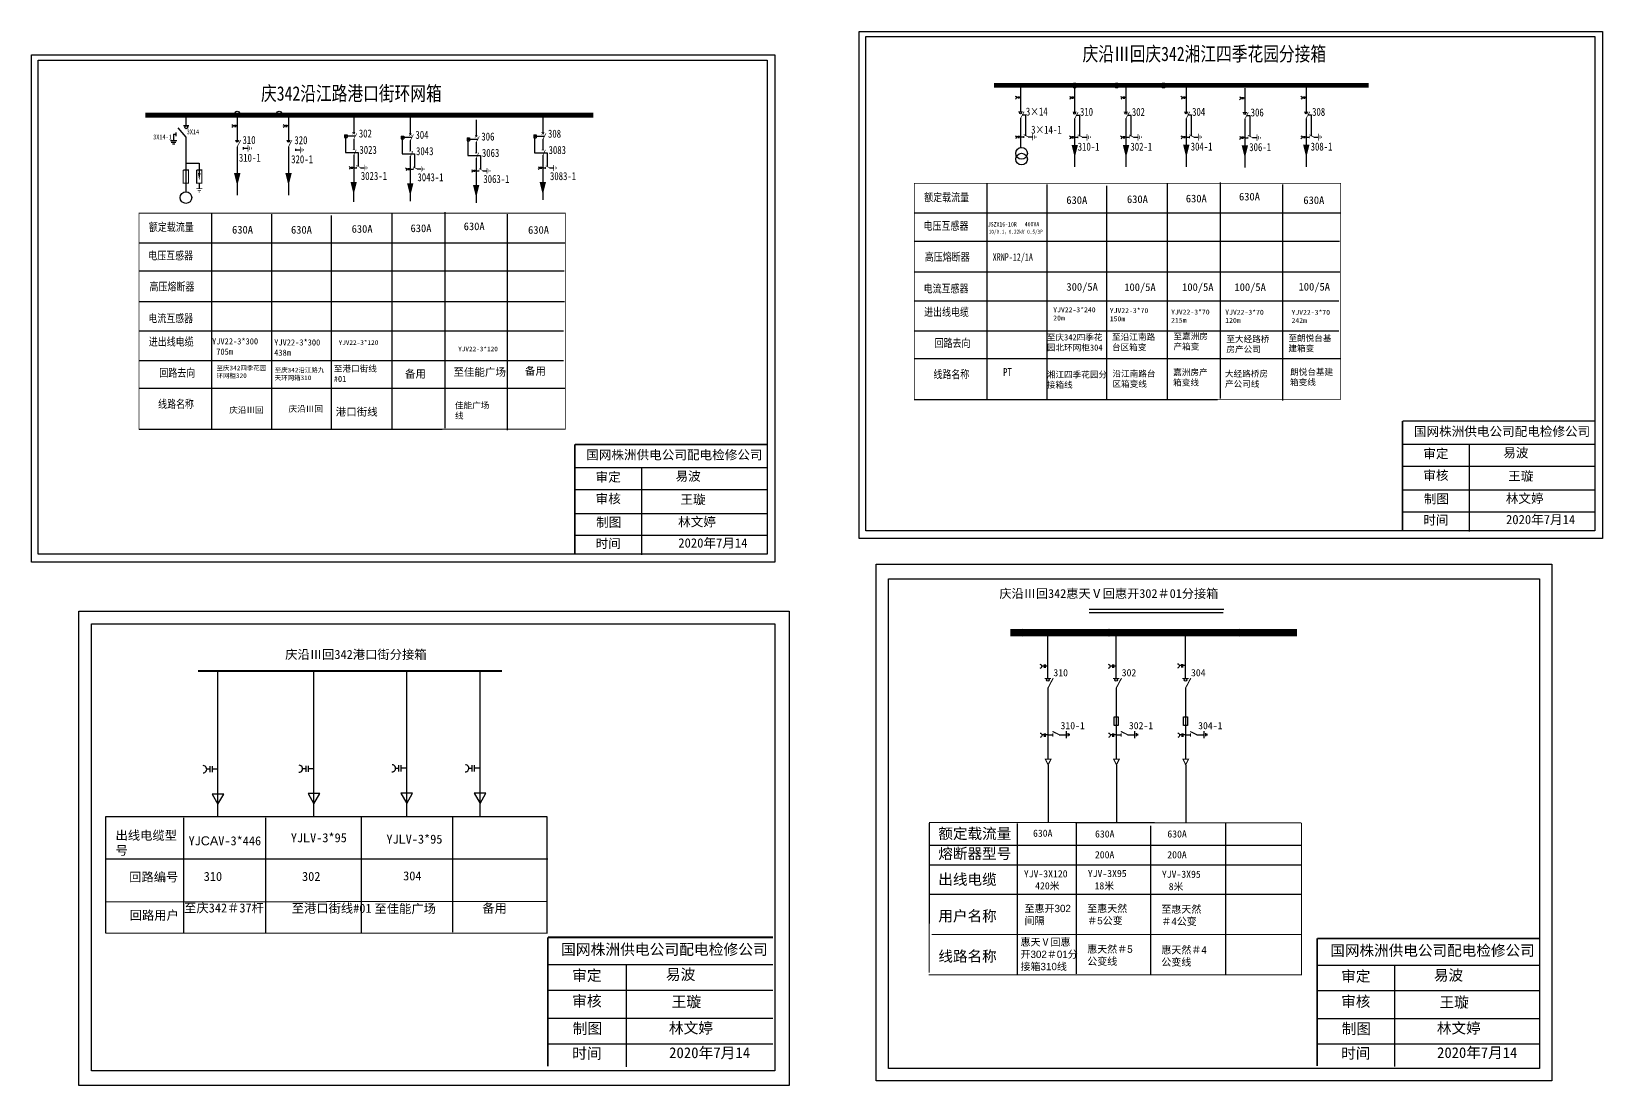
# Model space of a CAD drawing. Extents: x 215 to 997, y -470 to 59.
# Drawn here: x 486 to 997, y -283 to 59 of the extents above; entities that cross this region are included whole.
import ezdxf
from ezdxf.enums import TextEntityAlignment as Align

# ---------------------------------------------------------------- set-up
doc = ezdxf.new("R2010")
doc.units = 0
doc.header["$LTSCALE"] = 0.774411
doc.linetypes.add('HIDDEN', pattern=[0.375, 0.25, -0.125])
doc.layers.get('0').update_dxf_attribs({"linetype": 'CONTINUOUS'})
doc.layers.add('1', color=7, linetype='CONTINUOUS')
doc.layers.add('F11', color=7, linetype='CONTINUOUS')
doc.layers.add('粗实线', color=7, linetype='CONTINUOUS', lineweight=30)
doc.styles.add('HZ', font='simkai_0.ttf')
doc.styles.add('ST', font='', dxfattribs={"width": 0.8})
doc.styles.get("Standard").update_dxf_attribs({"font": '', "height": 2.5})
doc.styles.add('STYLE1', font='txt.shx', dxfattribs={"height": 2.6})
doc.styles.add('字体', font='simkai_0.ttf', dxfattribs={"height": 2.5})
doc.styles.add('宋体', font='', dxfattribs={"width": 0.65})
doc.styles.get('ST').set_extended_font_data('SimSun')
doc.styles.get('Standard').set_extended_font_data('SimSun')
doc.styles.get('宋体').set_extended_font_data('SimSun')

# ---------------------------------------------------------------- blocks, each defined once
blk = doc.blocks.new('JD')
for points in [[(-2, 0.2), (-2, -0.2), (2, 0.2), (2, -0.2)], [(1, -1.2), (1, -0.8), (-1, -1.2), (-1, -0.8)], [(-0.5, -1.8), (-0.5, -2.2), (0.5, -1.8), (0.5, -2.2)]]:
    blk.add_trace(points)
blk = doc.blocks.new('接地刀')
at = {"layer": '粗实线', "color": 0}
for p, q in [((15477, 53739), (15565, 53739)), ((15488, 53719), (15553, 53719)), ((15504, 53694), (15537, 53694)), ((15521, 53827), (15521, 53739))]:
    blk.add_line(p, q, dxfattribs=at)
at = {"layer": '粗实线', "color": 0, "linetype": 'HIDDEN'}
blk.add_line((15521, 53827), (15549, 53827), dxfattribs=at)
at = {"layer": '粗实线'}
blk.add_line((15549, 53853), (15549, 53802), dxfattribs=at)

msp = doc.modelspace()

# ---------------------------------------------------------------- linework, layer by layer
at = {"linetype": 'Continuous'}
for p, q in [((931.83, -74.95), (994.2, -74.95)), ((953.48, -74.96), (953.48, -103.29)), ((662.92, -82.55), (725.29, -82.55)), ((684.57, -82.56), (684.57, -110.89)), ((931.83, -82.05), (994.2, -82.05)), ((662.92, -89.65), (725.29, -89.65)), ((931.83, -89.8), (994.2, -89.8)), ((931.83, -96.91), (994.2, -96.91)), ((662.92, -97.4), (725.29, -97.4)), ((662.92, -104.5), (725.29, -104.5)), ((822.49, -168.17), (822.49, -170.38)), ((844.69, -168.17), (844.69, -170.38)), ((867.2, -168.17), (867.2, -170.38)), ((823.01, -168.74), (823.01, -169.76)), ((823.52, -169.03), (823.52, -169.51)), ((845.2, -168.74), (845.2, -169.76)), ((845.71, -169.03), (845.71, -169.51)), ((867.72, -168.74), (867.72, -169.76)), ((868.23, -169.03), (868.23, -169.51)), ((816.64, -179.18), (816.64, -197.79)), ((838.83, -179.18), (838.83, -197.79)), ((861.35, -179.18), (861.35, -197.79)), ((654.14, -243.85), (727.25, -243.85)), ((679.52, -243.86), (679.52, -277.07)), ((904.09, -244.12), (976.4, -244.12)), ((929.19, -244.13), (929.19, -276.98)), ((654.14, -252.17), (727.25, -252.17)), ((904.09, -252.36), (976.4, -252.36)), ((654.14, -261.26), (727.25, -261.26)), ((904.09, -261.35), (976.4, -261.35)), ((654.14, -269.59), (727.25, -269.59)), ((904.09, -269.58), (976.4, -269.58))]:
    msp.add_line(p, q, dxfattribs=at)
for p, q in [((816.48, -136.43), (816.48, -150.93)), ((838.68, -136.43), (838.68, -150.93)), ((861.19, -136.43), (861.19, -150.93)), ((816.55, -154.1), (816.55, -177.2)), ((838.74, -154.1), (838.74, -177.2)), ((861.26, -154.1), (861.26, -177.2)), ((816.55, -169.35), (818.15, -169.35)), ((820.25, -169.31), (822.43, -169.31)), ((838.74, -169.35), (840.35, -169.35)), ((842.45, -169.31), (844.63, -169.31)), ((861.26, -169.35), (862.86, -169.35)), ((864.96, -169.31), (867.14, -169.31)), ((806.58, -198.11), (806.58, -247.17)), ((825.8, -198.11), (825.8, -246.85)), ((849.95, -198.83), (849.95, -247.04)), ((874.29, -198.11), (874.29, -247.22)), ((777.87, -205.12), (898.84, -205.12)), ((778.2, -211.49), (898.84, -211.49)), ((778.2, -221.07), (898.84, -221.07))]:
    msp.add_line(p, q)
for points in [[(755.24, 59.05), (996.77, 59.05), (996.77, -105.6), (755.24, -105.6)], [(757.42, 57.36), (994.27, 57.36), (994.27, -103.06), (757.42, -103.06)], [(486.33, 51.45), (727.86, 51.45), (727.86, -113.2), (486.33, -113.2)], [(488.51, 49.76), (725.35, 49.76), (725.35, -110.66), (488.51, -110.66)], [(760.74, -113.94), (980.3, -113.94), (980.3, -281.68), (760.74, -281.68)], [(976.27, -277.65), (764.77, -277.65), (764.77, -118.64), (976.27, -118.64)], [(501.75, -129.19), (732.55, -129.19), (732.55, -283.17), (501.75, -283.17)], [(727.8, -278.42), (505.82, -278.42), (505.82, -133.26), (727.8, -133.26)], [(838.12, -163.51), (839.36, -163.51), (839.36, -166.27), (838.12, -166.27)], [(860.63, -163.51), (861.87, -163.51), (861.87, -166.27), (860.63, -166.27)]]:
    msp.add_lwpolyline(points, close=True, dxfattribs=at)
for points, const_width in [([(931.8, -67.44), (931.8, -103.17)], 0.5), ([(931.83, -67.44), (994.2, -67.44)], 0.5), ([(662.88, -75.04), (662.88, -110.77)], 0.5), ([(662.92, -75.04), (725.29, -75.04)], 0.5), ([(654.1, -235.05), (654.1, -276.93)], 0.586), ([(654.14, -235.05), (727.25, -235.05)], 0.586), ([(904.05, -235.42), (904.05, -276.85)], 0.58), ([(904.09, -235.42), (976.4, -235.42)], 0.58)]:
    msp.add_lwpolyline(points, dxfattribs=dict(at, const_width=const_width))
for points, const_width in [([(829.95, -128.56), (873.77, -128.56)], 0.348), ([(804.31, -136.14), (897.48, -136.14)], 2.32), ([(815.52, -150.98), (817.57, -150.98)], 0.348), ([(816.55, -154.19), (818.29, -150.89)], 0.348), ([(837.72, -150.98), (839.77, -150.98)], 0.348), ([(838.74, -154.19), (840.48, -150.89)], 0.348), ([(860.23, -150.98), (862.28, -150.98)], 0.348), ([(861.26, -154.19), (863, -150.89)], 0.348), ([(818.06, -168.2), (820.38, -169.35)], 0.348), ([(840.26, -168.2), (842.58, -169.35)], 0.348), ([(862.77, -168.2), (865.09, -169.35)], 0.348), ([(818.15, -168.82), (818.15, -169.89)], 0.348), ([(840.35, -168.82), (840.35, -169.89)], 0.348), ([(862.86, -168.82), (862.86, -169.89)], 0.348), ([(815.77, -177.24), (817.54, -177.24), (816.63, -179.03), (815.77, -177.24)], 0.348), ([(837.96, -177.24), (839.73, -177.24), (838.83, -179.03), (837.96, -177.24)], 0.348), ([(860.47, -177.24), (862.25, -177.24), (861.34, -179.03), (860.47, -177.24)], 0.348), ([(777.94, -197.77), (898.95, -197.88)], 0.348), ([(778.03, -246.52), (778.04, -197.88)], 0.348), ([(898.94, -197.88), (898.94, -247.34)], 0.348), ([(898.84, -234.11), (778.8, -234.11)], 0.348), ([(898.95, -247.19), (777.87, -247.19)], 0.348)]:
    msp.add_lwpolyline(points, dxfattribs=dict(const_width=const_width))
for points in [[(829.95, -129.63), (873.56, -129.63)], [(815.3, -146.98), (814.57, -146.98)], [(815.3, -146.49), (815.3, -147.55)], [(815.63, -146.49), (815.63, -147.55)], [(816.47, -146.98), (815.63, -146.98)], [(837.5, -146.98), (836.77, -146.98)], [(837.5, -146.49), (837.5, -147.55)], [(837.83, -146.49), (837.83, -147.55)], [(838.67, -146.98), (837.83, -146.98)], [(860, -146.83), (859.27, -146.83)], [(860, -146.34), (860, -147.4)], [(860.33, -146.34), (860.33, -147.4)], [(861.17, -146.83), (860.33, -146.83)], [(815.38, -169.34), (814.65, -169.34)], [(815.38, -168.85), (815.38, -169.91)], [(815.7, -168.85), (815.7, -169.91)], [(816.55, -169.34), (815.7, -169.34)], [(837.57, -169.34), (836.84, -169.34)], [(837.57, -168.85), (837.57, -169.91)], [(837.9, -168.85), (837.9, -169.91)], [(838.74, -169.34), (837.9, -169.34)], [(860.09, -169.34), (859.35, -169.34)], [(860.09, -168.85), (860.09, -169.91)], [(860.41, -168.85), (860.41, -169.91)], [(861.25, -169.34), (860.41, -169.34)]]:
    msp.add_lwpolyline(points)
for points in [[(813.95, -146.38, -0.877934), (813.97, -147.79)], [(836.14, -146.38, -0.877934), (836.17, -147.79)], [(858.64, -146.23, -0.877934), (858.67, -147.64)], [(814.02, -168.74, -0.877934), (814.05, -170.15)], [(836.22, -168.74, -0.877934), (836.25, -170.15)], [(858.73, -168.74, -0.877934), (858.76, -170.15)]]:
    msp.add_lwpolyline(points, format="xyb")
for centre, radius in [((808.37, -136.16), 1.15), ((836.33, -136.16), 1.15), ((836.44, -136.16), 1.15), ((878.69, -136.16), 1.15), ((816.55, -151.47), 0.446), ((838.74, -151.47), 0.446), ((861.26, -151.47), 0.446)]:
    msp.add_circle(centre, radius)
at = {"layer": '1', "color": 0}
for p, q in [((807.67, 40.81), (807.67, 32.98)), ((825.25, 40.73), (825.25, 32.9)), ((841.9, 40.73), (841.9, 32.9)), ((861.49, 40.78), (861.49, 32.94)), ((880.51, 40.59), (880.51, 32.76)), ((900.46, 40.78), (900.46, 32.94)), ((553.16, 31.59), (553.16, 23.75)), ((569.81, 31.59), (569.81, 23.75)), ((591.02, 31.38), (591.02, 25.98)), ((609.41, 30.96), (609.41, 25.55)), ((652.47, 31.33), (652.47, 25.92)), ((807.67, 30.85), (807.67, 21.35)), ((825.25, 30.77), (825.25, 21.27)), ((841.9, 30.77), (841.9, 21.27)), ((861.49, 30.81), (861.49, 21.31)), ((880.51, 30.63), (880.51, 21.13)), ((900.46, 30.81), (900.46, 21.31)), ((630.82, 30.39), (630.82, 24.98)), ((536.5, 24.68), (536.5, 6.91)), ((553.16, 21.62), (553.16, 12.12)), ((555.21, 21.14), (556.68, 21.14)), ((569.81, 21.62), (569.81, 12.12)), ((572.19, 20.65), (573.66, 20.65)), ((588.07, 25.5), (588.07, 24.58)), ((588.07, 25.5), (588.9, 25.5)), ((588.07, 24.58), (588.9, 24.58)), ((591.44, 25.02), (588.33, 25.02)), ((588.33, 25.02), (588.33, 19.74)), ((588.9, 25.5), (588.9, 24.58)), ((591.02, 24.09), (591.02, 20.66)), ((606.46, 25.07), (606.46, 24.15)), ((606.46, 25.07), (607.29, 25.07)), ((606.46, 24.15), (607.29, 24.15)), ((609.83, 24.59), (606.73, 24.59)), ((606.73, 24.59), (606.73, 19.32)), ((607.29, 25.07), (607.29, 24.15)), ((609.41, 23.66), (609.41, 20.24)), ((627.87, 24.5), (627.87, 23.58)), ((627.87, 24.5), (628.7, 24.5)), ((627.87, 23.58), (628.7, 23.58)), ((631.23, 24.02), (628.13, 24.02)), ((628.13, 24.02), (628.13, 18.75)), ((628.7, 24.5), (628.7, 23.58)), ((630.82, 23.1), (630.82, 19.67)), ((649.52, 25.44), (649.52, 24.52)), ((649.52, 25.44), (650.35, 25.44)), ((649.52, 24.52), (650.35, 24.52)), ((652.89, 24.96), (649.79, 24.96)), ((649.79, 24.96), (649.79, 19.68)), ((650.35, 25.44), (650.35, 24.52)), ((652.47, 24.03), (652.47, 20.61)), ((807.67, 24.78), (808.75, 24.78)), ((810.16, 24.81), (811.63, 24.81)), ((825.25, 24.69), (826.33, 24.69)), ((827.74, 24.72), (829.21, 24.72)), ((841.9, 24.69), (842.98, 24.69)), ((844.39, 24.72), (845.86, 24.72)), ((861.49, 24.74), (862.57, 24.74)), ((863.98, 24.77), (865.45, 24.77)), ((880.51, 24.56), (881.59, 24.56)), ((883, 24.59), (884.47, 24.59)), ((900.46, 24.74), (901.54, 24.74)), ((902.95, 24.77), (904.42, 24.77)), ((536.48, 16.24), (540.85, 16.24)), ((540.85, 16.24), (540.85, 13.05)), ((588.33, 19.74), (592.43, 19.74)), ((591.02, 18.95), (591.02, 8.83)), ((592.43, 19.74), (592.43, 15.39)), ((606.73, 19.32), (610.82, 19.32)), ((609.41, 18.52), (609.41, 8.41)), ((610.82, 19.32), (610.82, 14.96)), ((628.13, 18.75), (632.22, 18.75)), ((630.82, 17.96), (630.82, 7.84)), ((632.22, 18.75), (632.22, 14.4)), ((649.79, 19.68), (653.88, 19.68)), ((652.47, 18.89), (652.47, 8.78)), ((653.88, 19.68), (653.88, 15.33)), ((825.25, 19.73), (825.25, 15.04)), ((841.91, 19.73), (841.91, 15.04)), ((861.49, 19.78), (861.49, 15.08)), ((880.52, 19.6), (880.52, 14.9)), ((900.47, 19.78), (900.47, 15.08)), ((553.17, 10.59), (553.17, 5.89)), ((569.82, 10.59), (569.82, 5.89)), ((591.02, 14.8), (591.98, 14.8)), ((593.23, 14.82), (594.53, 14.82)), ((609.41, 14.37), (610.37, 14.37)), ((611.62, 14.4), (612.92, 14.4)), ((630.82, 13.8), (631.77, 13.8)), ((633.02, 13.83), (634.33, 13.83)), ((652.47, 14.74), (653.43, 14.74)), ((654.68, 14.77), (655.98, 14.77)), ((540.85, 9.69), (540.85, 8.04)), ((590.97, 6.83), (590.97, 3.75)), ((609.42, 7.05), (609.42, 3.97)), ((630.82, 6.48), (630.82, 3.4)), ((652.48, 7.42), (652.48, 4.34)), ((796.74, 9.7), (796.74, -60.25)), ((816.17, 9.38), (816.17, -60.65)), ((835.64, 8.92), (835.64, -60.43)), ((855.34, 9.68), (855.34, -60.43)), ((872.53, 9.98), (872.53, -60.14)), ((892.81, 9.33), (892.81, -60.79)), ((544.86, 0.05), (544.86, -69.9)), ((603.45, 0.04), (603.45, -70.08)), ((620.65, 0.33), (620.65, -69.79)), ((773.16, 0.12), (911.74, 0.12)), ((564.29, -0.27), (564.29, -70.3)), ((583.75, -0.72), (583.75, -70.08)), ((640.92, -0.32), (640.92, -70.43)), ((521.28, -9.53), (659.85, -9.53)), ((773.16, -9.02), (911.28, -9.02)), ((521.28, -18.67), (659.4, -18.67)), ((773.16, -18.97), (911.45, -18.97)), ((521.28, -28.62), (659.56, -28.62)), ((773.16, -28.46), (911.12, -28.46)), ((521.28, -38.11), (659.23, -38.11)), ((773.16, -38.12), (911.12, -38.12)), ((521.28, -47.77), (659.23, -47.77)), ((773.16, -47.12), (911.67, -47.12)), ((521.28, -56.76), (659.78, -56.76)), ((773.16, -60.43), (871.69, -60.43)), ((521.28, -70.08), (619.8, -70.08))]:
    msp.add_line(p, q, dxfattribs=at)
for points, const_width in [([(799.09, 41.53), (920.74, 41.53)], 1.56), ([(523.33, 31.88), (668.86, 31.88)], 1.56), ([(806.98, 32.95), (808.36, 32.95)], 0.234), ([(807.67, 30.79), (808.84, 33.01)], 0.234), ([(824.56, 32.87), (825.94, 32.87)], 0.234), ([(825.25, 30.71), (826.42, 32.93)], 0.234), ([(841.21, 32.87), (842.59, 32.87)], 0.234), ([(841.9, 30.71), (843.07, 32.93)], 0.234), ([(860.8, 32.91), (862.18, 32.91)], 0.234), ([(861.49, 30.75), (862.66, 32.97)], 0.234), ([(879.82, 32.73), (881.2, 32.73)], 0.234), ([(880.51, 30.57), (881.68, 32.79)], 0.234), ([(899.77, 32.91), (901.15, 32.91)], 0.234), ([(900.46, 30.75), (901.63, 32.97)], 0.234), ([(590.63, 25.67), (591.47, 26.3)], 0.207), ([(590.63, 26.36), (591.45, 25.68)], 0.207), ([(591.02, 24.04), (592.06, 26)], 0.207), ([(609.02, 25.24), (609.86, 25.87)], 0.207), ([(609.03, 25.93), (609.84, 25.26)], 0.207), ([(609.41, 23.61), (610.45, 25.58)], 0.207), ([(652.08, 25.61), (652.92, 26.24)], 0.207), ([(652.09, 26.3), (652.9, 25.63)], 0.207), ([(652.47, 23.98), (653.51, 25.95)], 0.207), ([(808.69, 25.55), (810.25, 24.78)], 0.234), ([(826.27, 25.47), (827.83, 24.69)], 0.234), ([(842.92, 25.47), (844.48, 24.69)], 0.234), ([(862.51, 25.52), (864.07, 24.74)], 0.234), ([(901.48, 25.52), (903.04, 24.74)], 0.234), ([(552.47, 23.72), (553.85, 23.72)], 0.234), ([(553.16, 21.56), (554.33, 23.78)], 0.234), ([(569.12, 23.72), (570.5, 23.72)], 0.234), ([(569.81, 21.56), (570.98, 23.78)], 0.234), ([(590.65, 20.61), (591.42, 20.61)], 0.207), ([(590.98, 18.7), (591.85, 20.65)], 0.207), ([(630.42, 24.67), (631.27, 25.31)], 0.207), ([(630.43, 25.37), (631.24, 24.69)], 0.207), ([(630.82, 23.04), (631.85, 25.01)], 0.207), ([(652.1, 20.55), (652.87, 20.55)], 0.207), ([(652.43, 18.64), (653.3, 20.6)], 0.207), ([(808.75, 25.13), (808.75, 24.42)], 0.234), ([(826.33, 25.05), (826.33, 24.33)], 0.234), ([(842.98, 25.05), (842.98, 24.33)], 0.234), ([(862.57, 25.1), (862.57, 24.38)], 0.234), ([(881.53, 25.33), (883.09, 24.56)], 0.234), ([(881.59, 24.92), (881.59, 24.2)], 0.234), ([(901.54, 25.1), (901.54, 24.38)], 0.234), ([(591.92, 15.49), (593.31, 14.8)], 0.207), ([(609.04, 20.18), (609.81, 20.18)], 0.207), ([(609.37, 18.27), (610.24, 20.23)], 0.207), ([(630.45, 19.62), (631.21, 19.62)], 0.207), ([(630.78, 17.7), (631.65, 19.66)], 0.207), ([(653.38, 15.43), (654.76, 14.74)], 0.207), ([(535.63, 14.06), (535.63, 9.8), (537.33, 9.8), (537.33, 14.06), (535.68, 14.06)], 0.36), ([(540, 14.06), (540, 9.8), (541.7, 9.8), (541.7, 14.06), (540.05, 14.06)], 0.36), ([(591.98, 15.11), (591.98, 14.48)], 0.207), ([(610.32, 15.06), (611.7, 14.37)], 0.207), ([(610.37, 14.69), (610.37, 14.05)], 0.207), ([(631.72, 14.49), (633.1, 13.8)], 0.207), ([(631.77, 14.12), (631.77, 13.48)], 0.207), ([(653.43, 15.06), (653.43, 14.42)], 0.207), ([(590.51, 8.77), (591.57, 8.77), (591.03, 7.7), (590.52, 8.79)], 0.207), ([(608.9, 8.35), (609.96, 8.35), (609.42, 7.28), (608.92, 8.36)], 0.207), ([(630.31, 7.78), (631.36, 7.78), (630.82, 6.71), (630.32, 7.8)], 0.207), ([(651.96, 8.71), (653.02, 8.71), (652.48, 7.64), (651.98, 8.73)], 0.207), ([(906.73, -60.43), (773.16, -60.43), (773.16, 9.7), (906.14, 9.7)], 0.234), ([(905.93, 9.7), (911.69, 9.7), (911.69, -60.43), (906.58, -60.43)], 0.234), ([(654.84, -70.08), (521.28, -70.08), (521.28, 0.05), (654.25, 0.05)], 0.234), ([(654.04, 0.05), (659.8, 0.05), (659.8, -70.08), (654.7, -70.08)], 0.234)]:
    msp.add_lwpolyline(points, dxfattribs=dict(at, const_width=const_width))
for points, format in [([(805.97, 38.04, -0.877934), (805.99, 37.09)], "xyb"), ([(823.55, 37.96, -0.877934), (823.56, 37.01)], "xyb"), ([(840.2, 37.96, -0.877934), (840.22, 37.01)], "xyb"), ([(859.79, 38, -0.877934), (859.81, 37.05)], "xyb"), ([(878.81, 37.82, -0.877934), (878.83, 36.87)], "xyb"), ([(898.76, 38, -0.877934), (898.78, 37.05)], "xyb"), ([(551.46, 28.81, -0.877934), (551.48, 27.86)], "xyb"), ([(568.11, 28.81, -0.877934), (568.13, 27.86)], "xyb"), ([(805.97, 25.19, -0.877934), (805.99, 24.24)], "xyb"), ([(823.55, 25.11, -0.877934), (823.56, 24.16)], "xyb"), ([(825.29, 22.19, 2.08, 0, 0), (825.29, 18.07, 0, 0, 0)], "xyseb"), ([(840.2, 25.11, -0.877934), (840.22, 24.16)], "xyb"), ([(841.95, 22.19, 2.08, 0, 0), (841.95, 18.07, 0, 0, 0)], "xyseb"), ([(859.79, 25.15, -0.877934), (859.81, 24.2)], "xyb"), ([(861.53, 22.24, 2.08, 0, 0), (861.53, 18.11, 0, 0, 0)], "xyseb"), ([(878.81, 24.97, -0.877934), (878.83, 24.02)], "xyb"), ([(880.56, 22.05, 2.08, 0, 0), (880.56, 17.93, 0, 0, 0)], "xyseb"), ([(898.76, 25.15, -0.877934), (898.78, 24.2)], "xyb"), ([(900.51, 22.24, 2.08, 0, 0), (900.51, 18.11, 0, 0, 0)], "xyseb"), ([(540.85, 13.1, 0.84, 0, 0), (540.85, 10.7, 0, 0, 0)], "xyseb"), ([(553.2, 13.05, 2.08, 0, 0), (553.2, 8.92, 0, 0, 0)], "xyseb"), ([(569.86, 13.05, 2.08, 0, 0), (569.86, 8.92, 0, 0, 0)], "xyseb"), ([(589.51, 15.16, -0.877934), (589.53, 14.32)], "xyb"), ([(591.02, 10.21, 2.08, 0, 0), (591.02, 6.08, 0, 0, 0)], "xyseb"), ([(607.91, 14.74, -0.877934), (607.92, 13.9)], "xyb"), ([(609.41, 9.78, 2.08, 0, 0), (609.41, 5.65, 0, 0, 0)], "xyseb"), ([(629.31, 14.17, -0.877934), (629.33, 13.33)], "xyb"), ([(630.82, 9.21, 2.08, 0, 0), (630.82, 5.09, 0, 0, 0)], "xyseb"), ([(650.97, 15.1, -0.877934), (650.98, 14.26)], "xyb"), ([(652.47, 10.15, 2.08, 0, 0), (652.47, 6.02, 0, 0, 0)], "xyseb")]:
    msp.add_lwpolyline(points, format=format, dxfattribs=at)
for points in [[(806.88, 37.64), (806.39, 37.64)], [(806.88, 37.96), (806.88, 37.25)], [(807.1, 37.96), (807.1, 37.25)], [(807.67, 37.64), (807.1, 37.64)], [(824.46, 37.55), (823.97, 37.55)], [(824.46, 37.88), (824.46, 37.17)], [(824.68, 37.88), (824.68, 37.17)], [(825.24, 37.55), (824.68, 37.55)], [(841.11, 37.55), (840.62, 37.55)], [(841.11, 37.88), (841.11, 37.17)], [(841.33, 37.88), (841.33, 37.17)], [(841.9, 37.55), (841.33, 37.55)], [(860.7, 37.6), (860.21, 37.6)], [(860.7, 37.93), (860.7, 37.22)], [(860.92, 37.93), (860.92, 37.22)], [(861.48, 37.6), (860.92, 37.6)], [(879.73, 37.42), (879.23, 37.42)], [(879.73, 37.74), (879.73, 37.03)], [(879.94, 37.74), (879.94, 37.03)], [(880.51, 37.42), (879.94, 37.42)], [(899.67, 37.6), (899.18, 37.6)], [(899.67, 37.93), (899.67, 37.22)], [(899.89, 37.93), (899.89, 37.22)], [(900.46, 37.6), (899.89, 37.6)], [(809.41, 25.12), (809.41, 31.87), (808.24, 31.87)], [(826.98, 25.04), (826.98, 31.79), (825.82, 31.79)], [(843.64, 25.04), (843.64, 31.79), (842.47, 31.79)], [(863.23, 25.09), (863.23, 31.84), (862.06, 31.84)], [(882.25, 24.9), (882.25, 31.65), (881.08, 31.65)], [(902.2, 25.09), (902.2, 31.84), (901.03, 31.84)], [(552.37, 28.41), (551.88, 28.41)], [(552.37, 28.74), (552.37, 28.02)], [(552.59, 28.74), (552.59, 28.02)], [(553.16, 28.41), (552.59, 28.41)], [(569.03, 28.41), (568.53, 28.41)], [(569.03, 28.74), (569.03, 28.02)], [(569.25, 28.74), (569.25, 28.02)], [(569.81, 28.41), (569.25, 28.41)], [(555.16, 21.46), (555.16, 20.75)], [(572.14, 20.97), (572.14, 20.26)], [(806.88, 24.79), (806.39, 24.79)], [(806.88, 25.12), (806.88, 24.4)], [(807.1, 25.12), (807.1, 24.4)], [(807.67, 24.79), (807.1, 24.79)], [(824.46, 24.71), (823.97, 24.71)], [(824.46, 25.03), (824.46, 24.32)], [(824.68, 25.03), (824.68, 24.32)], [(825.24, 24.71), (824.68, 24.71)], [(841.11, 24.71), (840.62, 24.71)], [(841.11, 25.03), (841.11, 24.32)], [(841.33, 25.03), (841.33, 24.32)], [(841.9, 24.71), (841.33, 24.71)], [(860.7, 24.75), (860.21, 24.75)], [(860.7, 25.08), (860.7, 24.37)], [(860.92, 25.08), (860.92, 24.37)], [(861.48, 24.75), (860.92, 24.75)], [(879.73, 24.57), (879.23, 24.57)], [(879.73, 24.9), (879.73, 24.18)], [(879.94, 24.9), (879.94, 24.18)], [(880.51, 24.57), (879.94, 24.57)], [(899.67, 24.75), (899.18, 24.75)], [(899.67, 25.08), (899.67, 24.37)], [(899.89, 25.08), (899.89, 24.37)], [(900.46, 24.75), (899.89, 24.75)], [(590.32, 14.81), (589.89, 14.81)], [(590.32, 15.1), (590.32, 14.47)], [(590.52, 15.1), (590.52, 14.47)], [(591.02, 14.81), (590.52, 14.81)], [(608.72, 14.38), (608.28, 14.38)], [(608.72, 14.67), (608.72, 14.04)], [(608.91, 14.67), (608.91, 14.04)], [(609.41, 14.38), (608.91, 14.38)], [(630.12, 13.81), (629.68, 13.81)], [(630.12, 14.1), (630.12, 13.47)], [(630.31, 14.1), (630.31, 13.47)], [(630.82, 13.81), (630.31, 13.81)], [(651.77, 14.75), (651.34, 14.75)], [(651.77, 15.04), (651.77, 14.41)], [(651.97, 15.04), (651.97, 14.41)], [(652.47, 14.75), (651.97, 14.75)]]:
    msp.add_lwpolyline(points, dxfattribs=at)
for centre, radius in [((825.28, 41.51), 0.777), ((838.89, 41.51), 0.777), ((854.13, 41.51), 0.777), ((553.19, 32.36), 0.777), ((566.81, 32.36), 0.777), ((807.67, 32.62), 0.3), ((825.25, 32.54), 0.3), ((841.9, 32.54), 0.3), ((861.49, 32.58), 0.3), ((880.51, 32.4), 0.3), ((900.46, 32.58), 0.3), ((553.16, 23.39), 0.3), ((569.81, 23.39), 0.3), ((808.01, 19.47), 1.89), ((808.01, 17.59), 1.89), ((536.53, 5.1), 1.89)]:
    msp.add_circle(centre, radius, dxfattribs=at)
at = {"layer": 'F11', "lineweight": 40}
msp.add_line((540.46, -148.5), (639.16, -148.5), dxfattribs=at)
at = {"layer": 'F11', "lineweight": -3}
for p, q in [((546.92, -195.97), (546.92, -148.55)), ((578.09, -195.83), (578.09, -148.41)), ((608.27, -195.69), (608.27, -148.27)), ((632.07, -195.69), (632.07, -148.27)), ((544.36, -180.51), (543.29, -180.51)), ((544.37, -181.48), (544.37, -179.48)), ((545.15, -181.48), (545.15, -179.48)), ((546.91, -180.45), (545.15, -180.45)), ((575.53, -180.36), (574.46, -180.36)), ((575.54, -181.34), (575.54, -179.34)), ((576.32, -181.34), (576.32, -179.34)), ((578.08, -180.3), (576.32, -180.31)), ((605.71, -180.22), (604.64, -180.22)), ((605.72, -181.2), (605.72, -179.2)), ((606.5, -181.2), (606.5, -179.2)), ((608.26, -180.16), (606.5, -180.17)), ((629.51, -180.22), (628.44, -180.22)), ((629.52, -181.2), (629.52, -179.2)), ((630.3, -181.2), (630.3, -179.2)), ((632.06, -180.16), (630.3, -180.17)), ((510.37, -195.91), (510.37, -233.63)), ((653.9, -195.94), (510.39, -195.94)), ((535.73, -196.24), (535.73, -233.77)), ((562.39, -196.24), (562.39, -233.77)), ((593.49, -196.04), (593.49, -233.57)), ((623.17, -195.88), (623.17, -233.41)), ((653.9, -233.67), (653.9, -195.94)), ((510.69, -209.55), (654.07, -209.55)), ((510.49, -223.48), (653.87, -223.28)), ((510.37, -233.63), (653.9, -233.67))]:
    msp.add_line(p, q, dxfattribs=at)
for points in [[(545.03, -188.54), (546.93, -191.85), (548.84, -188.55)], [(576.2, -188.4), (578.1, -191.71), (580.01, -188.41)], [(606.37, -188.26), (608.27, -191.56), (610.18, -188.27)], [(630.18, -188.26), (632.08, -191.56), (633.99, -188.27)]]:
    msp.add_lwpolyline(points, close=True, dxfattribs=at)
for centre in [(542.12, -180.47), (573.29, -180.32), (603.47, -180.18), (627.27, -180.18)]:
    msp.add_arc(centre, 1.16, 267.8928, 87.9602, dxfattribs=at)
at = {"layer": '粗实线', "color": 0}
for p, q in [((536.62, 28.46), (536.62, 31.52)), ((536.62, 24.72), (533.97, 27.74)), ((535.78, 28.46), (537.45, 28.46))]:
    msp.add_line(p, q, dxfattribs=at)
msp.add_circle((536.62, 27.96), 0.501, dxfattribs=at)

# ---------------------------------------------------------------- block references
at = {"layer": '1', "color": 0, "rotation": 90}
for p, xscale, yscale, zscale in [((811.65, 24.76), 0.5459999999031879, 0.5459999999031879, 0.546), ((829.23, 24.68), 0.5459999999031879, 0.5459999999031879, 0.546), ((845.88, 24.68), 0.5459999999031879, 0.5459999999031879, 0.546), ((865.47, 24.73), 0.5459999999031879, 0.5459999999031879, 0.546), ((884.49, 24.54), 0.5459999999031879, 0.5459999999031879, 0.546), ((904.44, 24.73), 0.5459999999031879, 0.5459999999031879, 0.546), ((556.7, 21.1), 0.5459999999031879, 0.5459999999031879, 0.546), ((573.68, 20.6), 0.5459999999031879, 0.5459999999031879, 0.546), ((594.55, 14.78), 0.4838399997354372, 0.4838399997354372, 0.48384), ((612.94, 14.36), 0.4838399997354372, 0.4838399997354372, 0.48384), ((656, 14.73), 0.4838399997354372, 0.4838399997354372, 0.48384), ((634.35, 13.79), 0.4838399997354372, 0.4838399997354372, 0.48384)]:
    msp.add_blockref('JD', p, dxfattribs=dict(at, xscale=xscale, yscale=yscale, zscale=zscale))
at = {"layer": '1', "color": 0, "xscale": 0.5040000006556511, "yscale": 0.5039999997243285, "zscale": 0.504}
msp.add_blockref('JD', (540.88, 7.97), dxfattribs=at)
at = {"layer": '粗实线', "color": 0, "xscale": 0.02357643924489139, "yscale": 0.0235764392450406, "zscale": 0.02357643924490561}
msp.add_blockref('接地刀', (166.6, -1243.37), dxfattribs=at)

# ---------------------------------------------------------------- texts
at = {"color": 0, "style": '宋体', "width": 0.8}
for s, height, p in [('3X14-1', 1.548, (528.91, 24.02)), ('3X14', 1.548, (538.81, 25.68)), ('XRNP-12/1A', 2.4, (805.16, -15.39))]:
    msp.add_text(s, height=height, dxfattribs=at).set_placement(p, align=Align.CENTER)
for s, height, p in [('庆沿Ⅲ回342惠天Ⅴ回惠开302＃01分接箱', 2.8986, (800.81, -124.88)), ('庆沿Ⅲ回342港口街分接箱', 2.9305, (568.77, -144.67)), ('310', 2.319, (818.35, -150.29)), ('302', 2.319, (840.55, -150.29)), ('304', 2.319, (863.06, -150.29)), ('310-1', 2.319, (820.67, -167.48)), ('302-1', 2.319, (842.87, -167.48)), ('304-1', 2.319, (865.38, -167.48)), ('630A', 2.319, (811.73, -202.41)), ('630A', 2.319, (831.88, -202.64)), ('630A', 2.319, (855.38, -202.64)), ('200A', 2.319, (831.84, -209.4)), ('200A', 2.319, (855.35, -209.4)), ('YJV-3X120', 2.319, (808.76, -215.58)), ('YJV-3X95', 2.319, (829.53, -215.48)), ('YJV-3X95', 2.319, (853.6, -215.72)), ('420米', 2.319, (812.43, -219.48)), ('18米', 2.319, (831.73, -219.48)), ('8米', 2.319, (855.81, -219.72))]:
    msp.add_text(s, height=height).set_placement(p)
at = {"style": 'HZ'}
for s, p in [('额定载流量', (780.96, -203.1)), ('熔断器型号', (780.96, -209.6)), ('出线电缆', (780.96, -217.98)), ('用户名称', (780.96, -229.86)), ('线路名称', (780.96, -242.92))]:
    msp.add_text(s, height=3.478, dxfattribs=at).set_placement(p)
at = {"color": 0, "linetype": 'Continuous', "attachment_point": 1, "style": '字体'}
for s, insert, char_height, width in [('\\A1;630A', (822.55, 5.55), 2.5, 16.2232), ('\\A1;630A', (842.25, 5.83), 2.5, 16.2232), ('\\A1;630A', (861.38, 6.05), 2.5, 16.2232), ('\\A1;630A', (878.65, 6.68), 2.5, 16.2232), ('\\A1;630A', (899.56, 5.51), 2.5, 16.2232), ('\\A1;630A', (551.51, -4.07), 2.5, 16.2232), ('\\A1;630A', (570.66, -4.1), 2.5, 16.2232), ('\\A1;630A', (590.36, -3.81), 2.5, 16.2232), ('\\A1;630A', (609.49, -3.6), 2.5, 16.2232), ('\\A1;630A', (626.77, -2.96), 2.5, 16.2232), ('\\A1;630A', (647.68, -4.14), 2.5, 16.2232), ('\\A1;300/5A', (822.59, -22.63), 2.5, 16.2232), ('\\A1;100/5A', (841.38, -22.72), 2.5, 16.2232), ('\\A1;100/5A', (860.17, -22.71), 2.5, 16.2232), ('\\A1;100/5A', (877.17, -22.71), 2.5, 16.2232), ('\\A1;100/5A', (898, -22.58), 2.5, 16.2232), ('YJV22-3*240\\P20m', (818.3, -30.52), 1.6, 10.9061), ('YJV22-3*70\\P150m', (836.67, -30.78), 1.6, 10.9061), ('YJV22-3*70\\P215m', (856.6, -31.24), 1.6, 10.9061), ('YJV22-3*70\\P120m', (874.18, -31.31), 1.6, 10.9061), ('YJV22-3*70\\P242m', (895.71, -31.34), 1.6, 10.9061), ('YJV22-3*300\\P 705m', (545.02, -40.56), 2, 13.6326), ('YJV22-3*300\\P438m\\P ', (565.2, -40.91), 2, 13.6326), ('{\\fSimSun|b0|i0|c134|p2;至庆342四季花园北环网柜304}', (816.23, -39.25), 2, 18.6079), ('{\\fSimSun|b0|i0|c134|p2;至沿江南路台区箱变}', (837.39, -39.14), 2, 16.1738), ('{\\fSimSun|b0|i0|c134|p2;至嘉洲房产箱变}', (857.36, -38.93), 2, 13.2834), ('{\\fSimSun|b0|i0|c134|p2;至大经路桥房产公司}', (874.54, -39.83), 2, 15.3296), ('{\\fSimSun|b0|i0|c134|p2;至朗悦台基建箱变}', (894.7, -39.53), 2, 15.3296), ('{\\H0.75x;YJV22-3*120}\\P\\P ', (586.13, -41.2), 2, 13.6326), ('{\\H0.75x;YJV22-3*120}\\P\\P ', (624.97, -43.28), 2, 13.6326), ('{\\fSimSun|b0|i0|c134|p2;至庆}342{\\fSimSun|b0|i0|c134|p2;四季花园}\\P{\\fSimSun|b0|i0|c134|p2;环网柜}320', (546.48, -49.46), 1.5, 22.1068), ('{\\fSimSun|b0|i0|c134|p2;至\\C256;庆\\fKaiTi_GB2312|b0|i0|c134|p49;342\\fSimSun|b0|i0|c134|p2;沿江路九天环网箱310}', (565.36, -50.14), 1.5, 15.7547), ('{\\fSimSun|b0|i0|c134|p2;至港口街线\\P#01}', (584.56, -49.42), 2, 22.1068), ('{\\fSimSun|b0|i0|c134|p2;沿江南路台区箱变线}', (837.54, -51.05), 2, 16.1738), ('{\\fSimSun|b0|i0|c134|p2;嘉洲房产箱变线}', (857.27, -50.6), 2, 13.2834), ('{\\fSimSun|b0|i0|c134|p2;大经路桥房产公司线}', (874.09, -51.06), 2, 15.3296), ('{\\fSimSun|b0|i0|c134|p2;朗悦台基建箱变线}', (895.24, -50.5), 2, 15.3296), ('{\\fSimSun|b0|i0|c134|p2;湘江四季花园分接箱线}', (816.2, -51.35), 2, 22.1068), ('庆沿Ⅲ回', (550.59, -62.85), 2, 22.1068), ('庆沿Ⅲ回', (569.85, -62.48), 2, 22.1068)]:
    msp.add_mtext(s, dxfattribs=dict(at, insert=insert, char_height=char_height, width=width))
at = {"char_height": 2.5, "width": 23.8121, "attachment_point": 1, "style": '字体'}
for s, insert in [('{\\fSimSun|b0|i0|c134|p2;备用}', (607.7, -50.87)), ('{\\fSimSun|b0|i0|c134|p2;至佳能广场}', (623.44, -50.3)), ('{\\fSimSun|b0|i0|c134|p2;备用}', (646.66, -49.97))]:
    msp.add_mtext(s, dxfattribs=dict(at, insert=insert))
at = {"color": 0, "width": 21.5534, "attachment_point": 1}
for s, insert, char_height in [('{\\C256;佳能广场\\P}线', (623.91, -61.36), 2), ('港口街线', (585.18, -63.2), 2.5)]:
    msp.add_mtext(s, dxfattribs=dict(at, insert=insert, char_height=char_height))
at = {"linetype": 'Continuous', "attachment_point": 1}
for s, insert, char_height, width, style in [('国网株洲供电公司配电检修公司', (935.47, -69.3), 3, 82.0179, '字体'), ('国网株洲供电公司配电检修公司', (666.56, -76.9), 3, 82.0179, '字体'), ('审定', (938.53, -76.51), 3, 23.4615, '字体'), ('{\\fSimSun|b0|i0|c134|p2;易波}', (964.5, -76.23), 3, 23.4615, '字体'), ('审定', (669.62, -84.11), 3, 23.4615, '字体'), ('{\\fSimSun|b0|i0|c134|p2;易波}', (695.59, -83.83), 3, 23.4615, '字体'), ('审核', (938.53, -83.57), 3, 23.4615, '字体'), ('{\\fSimSun|b0|i0|c134|p2;王璇}', (966.11, -83.78), 3, 33.0539, '字体'), ('审核', (669.62, -91.17), 3, 23.4615, '字体'), ('{\\fSimSun|b0|i0|c134|p2;王璇}', (697.19, -91.38), 3, 33.0539, '字体'), ('制图', (938.69, -91.19), 3, 23.4615, '字体'), ('{\\fSimSun|b0|i0|c134|p2;林文婷}', (965.34, -91.06), 3, 23.4615, '字体'), ('制图', (669.78, -98.79), 3, 23.4615, '字体'), ('{\\fSimSun|b0|i0|c134|p2;林文婷}', (696.42, -98.66), 3, 23.4615, '字体'), ('时间', (938.53, -98.08), 3, 23.4615, '字体'), ('2020{\\fSimSun|b0|i0|c134|p2;年}7{\\fSimSun|b0|i0|c134|p2;月14}', (965.41, -97.91), 3, 23.4615, '字体'), ('时间', (669.62, -105.67), 3, 23.4615, '字体'), ('2020{\\fSimSun|b0|i0|c134|p2;年}7{\\fSimSun|b0|i0|c134|p2;月14}', (696.49, -105.51), 3, 23.4615, '字体'), ('{\\f\uffbfﾬￌﾣﾤ_GB2312|b0|i0|c134|p49;至惠开302间隔}', (808.98, -224.49), 2.3809, 15.8662, 'STYLE1'), ('{\\f\uffbfﾬￌﾣﾤ_GB2312|b0|i0|c134|p49;至惠天然＃5公变}', (829.34, -224.49), 2.3809, 15.8662, 'STYLE1'), ('{\\f\uffbfﾬￌﾣﾤ_GB2312|b0|i0|c134|p49;至惠天然＃4公变}', (853.42, -224.72), 2.3809, 15.8662, 'STYLE1'), ('国网株洲供电公司配电检修公司', (658.41, -237.22), 3.5166, 96.1401, '字体'), ('{\\f\uffbfﾬￌﾣﾤ_GB2312|b0|i0|c134|p49;惠天Ⅴ回惠开302＃01分接箱310线}', (807.67, -235.4), 2.3809, 19.1055, 'STYLE1'), ('{\\f\uffbfﾬￌﾣﾤ_GB2312|b0|i0|c134|p49;惠天然＃5公变线}', (829.34, -237.69), 2.3809, 15.8662, 'STYLE1'), ('{\\f\uffbfﾬￌﾣﾤ_GB2312|b0|i0|c134|p49;惠天然＃4公变线}', (853.42, -237.93), 2.3809, 15.8662, 'STYLE1'), ('国网株洲供电公司配电检修公司', (908.31, -237.57), 3.4783, 95.095, '字体'), ('{\\fSimSun|b0|i0|c134|p2;易波}', (692.44, -245.35), 3.5166, 27.5012, '字体'), ('审定', (661.99, -245.67), 3.517, 27.5012, '字体'), ('审定', (911.86, -245.93), 3.478, 27.2022, '字体'), ('{\\fSimSun|b0|i0|c134|p2;易波}', (941.97, -245.61), 3.4783, 27.2022, '字体'), ('审核', (661.99, -253.96), 3.517, 27.5012, '字体'), ('{\\fSimSun|b0|i0|c134|p2;王璇}', (694.32, -254.19), 3.5166, 38.7453, '字体'), ('审核', (911.86, -254.12), 3.478, 27.2022, '字体'), ('{\\fSimSun|b0|i0|c134|p2;王璇}', (943.83, -254.36), 3.4783, 38.3241, '字体'), ('制图', (662.18, -262.89), 3.517, 27.5012, '字体'), ('{\\fSimSun|b0|i0|c134|p2;林文婷}', (693.41, -262.73), 3.5166, 27.5012, '字体'), ('制图', (912.04, -262.96), 3.478, 27.2022, '字体'), ('{\\fSimSun|b0|i0|c134|p2;林文婷}', (942.94, -262.8), 3.4783, 27.2022, '字体'), ('时间', (661.99, -270.96), 3.517, 27.5012, '字体'), ('2020{\\fSimSun|b0|i0|c134|p2;年}7{\\fSimSun|b0|i0|c134|p2;月14}', (693.5, -270.76), 3.5166, 27.5012, '字体'), ('时间', (911.86, -270.94), 3.478, 27.2022, '字体'), ('2020{\\fSimSun|b0|i0|c134|p2;年}7{\\fSimSun|b0|i0|c134|p2;月14}', (943.02, -270.74), 3.4783, 27.2022, '字体')]:
    msp.add_mtext(s, dxfattribs=dict(at, insert=insert, char_height=char_height, width=width, style=style))
at = {"layer": '1', "color": 0, "style": 'ST', "width": 0.8}
for s, height, p in [('庆沿Ⅲ回庆342湘江四季花园分接箱', 4.68, (827.82, 49.44)), ('庆342沿江路港口街环网箱 ', 4.68, (560.92, 36.58)), ('3×14', 2.6, (809.41, 31.74)), ('310', 2.6, (826.99, 31.66)), ('302', 2.6, (843.84, 31.6)), ('304', 2.6, (863.42, 31.65)), ('306', 2.6, (882.45, 31.46)), ('308', 2.6, (902.4, 31.65)), ('302', 2.6, (592.7, 24.62)), ('304', 2.6, (611.09, 24.19)), ('306', 2.6, (632.5, 23.63)), ('308', 2.6, (654.15, 24.56)), ('3×14-1', 2.6, (811.12, 25.86)), ('310', 2.6, (554.9, 22.51)), ('320', 2.6, (571.75, 22.45)), ('3023', 2.6, (592.88, 19.31)), ('3043', 2.6, (611.28, 18.89)), ('3063', 2.6, (632.68, 18.32)), ('3083', 2.6, (654.34, 19.26)), ('310-1', 2.6, (826.26, 20.34)), ('302-1', 2.6, (843.37, 20.34)), ('304-1', 2.6, (862.96, 20.38)), ('306-1', 2.6, (881.98, 20.2)), ('308-1', 2.6, (901.93, 20.38)), ('310-1', 2.6, (553.73, 16.75)), ('320-1', 2.6, (570.72, 16.26)), ('3023-1', 2.6, (593.35, 10.84)), ('3043-1', 2.6, (611.74, 10.42)), ('3063-1', 2.6, (633.15, 9.85)), ('3083-1', 2.6, (654.8, 10.78)), ('额定载流量', 2.6, (776.39, 3.89)), ('额定载流量', 2.6, (524.5, -5.76)), ('电压互感器', 2.6, (776.19, -5.37)), ('电压互感器', 2.6, (524.3, -15.02)), ('高压熔断器', 2.6, (776.58, -15.44)), ('高压熔断器', 2.6, (524.69, -25.09)), ('电流互感器', 2.6, (776.21, -25.73)), ('进出线电缆', 2.6, (776.34, -33.33)), ('电流互感器', 2.6, (524.33, -35.38)), ('进出线电缆', 2.6, (524.46, -42.98)), ('回路去向', 2.6, (779.78, -43.43)), ('回路去向', 2.6, (527.9, -53.08)), ('线路名称', 2.6, (779.37, -53.56)), ('PT', 2.6, (802, -52.85)), ('线路名称', 2.6, (527.48, -63.21))]:
    msp.add_text(s, height=height, dxfattribs=at).set_placement(p)
at = {"layer": 'F11', "lineweight": -3, "attachment_point": 1}
for s, insert, char_height, width in [('出线电缆型号', (513.66, -200.47), 2.925, 21.3037), ('YJ{\\fArial|b0|i0|c0|p32;CA}V-3*446', (537.38, -202.25), 2.9248, 33.9274), ('YJ{\\fArial|b0|i0|c0|p32;L}V-3*95', (570.61, -201.25), 2.9248, 24.5379), ('YJ{\\fArial|b0|i0|c0|p32;L}V-3*95', (601.67, -201.7), 2.9248, 21.4744), ('回路编号', (518.09, -214), 2.925, 16.3172), ('310', (542.31, -213.81), 2.925, 16.3172), ('302', (574.25, -213.81), 2.925, 16.3172), ('304', (607.1, -213.63), 2.925, 16.3172), ('至庆342＃37杆', (535.95, -224.05), 2.925, 27.6545), ('至港口街线#01', (570.91, -224.16), 2.925, 26.3174), ('至佳能广场', (597.79, -224.28), 2.925, 23.996), ('{\\fSimSun|b0|i0|c134|p32;备用}', (632.81, -224.14), 2.9248, 16.3172), ('回路用户', (518.26, -226.41), 2.925, 16.3172)]:
    msp.add_mtext(s, dxfattribs=dict(at, insert=insert, char_height=char_height, width=width))
at = {"layer": '粗实线', "color": 0, "style": '宋体', "width": 0.8}
for s, height, p in [('JSZV16-10R ', 1.443, (802.22, -4.29)), ('400VA', 1.443, (811.4, -4.25)), ('10/0.1，0.22kV 0.5/3P', 1.2987, (806.12, -6.6))]:
    msp.add_text(s, height=height, dxfattribs=at).set_placement(p, align=Align.CENTER)

doc.saveas('drawing.dxf')
